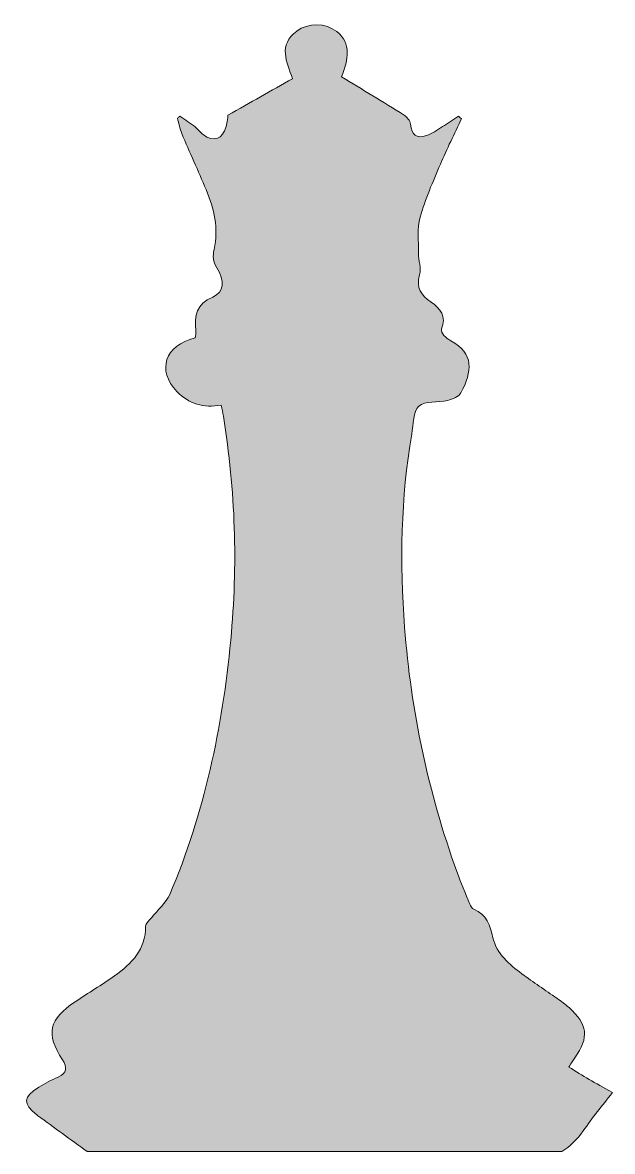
# Model space of a CAD drawing. Header units: inches. Extents: x 551 to 1539, y -1936 to -43.
import ezdxf

# ---------------------------------------------------------------- set-up
doc = ezdxf.new("R2010")
doc.units = ezdxf.units.IN
doc.header["$MEASUREMENT"] = 0
doc.layers.add('Layer 1', color=7, linetype='Continuous')

msp = doc.modelspace()

# ---------------------------------------------------------------- hatches: boundary and pattern name
at = {"layer": 'Layer 1', "true_color": 0xffffff}
h = msp.add_hatch(color=7, dxfattribs=at)
h.dxf.hatch_style = 2
edge = h.paths.add_edge_path()
edge.add_spline(control_points=[(576.3, -1876), (603.8, -1896), (631.2, -1916.2), (658.8, -1935.9), (658.8, -1935.9), (1454.7, -1935.9), (1454.7, -1935.9), (1468.2, -1927.7), (1480.1, -1916.5), (1490.7, -1901.2), (1505.4, -1880), (1522, -1860), (1539.5, -1837.1), (1523.6, -1828.3), (1511.9, -1821.9), (1500.4, -1815.2), (1489.1, -1808.7), (1478.1, -1801.7), (1466.2, -1794.4), (1471.1, -1787.2), (1473.6, -1783.1), (1476.4, -1779.2), (1500.7, -1744.5), (1498.3, -1722.8), (1466.7, -1694.8), (1460.3, -1689.1), (1453.4, -1684), (1446.4, -1679.1), (1426.9, -1665.4), (1406.8, -1652.4), (1387.8, -1638.1), (1366.6, -1622.2), (1345.3, -1604.9), (1339.2, -1577.9), (1334.4, -1556.8), (1328.8, -1538.7), (1307, -1529.8), (1304.2, -1528.7), (1302, -1524.5), (1300.6, -1521.3), (1293.1, -1503.2), (1285.4, -1485.2), (1278.7, -1466.8), (1230.8, -1334.3), (1201.7, -1197.7), (1191.1, -1057.2), (1182.8, -948.8), (1184.6, -840.7), (1203.1, -733.2), (1205.9, -717), (1205, -695.5), (1214.9, -686.5), (1225.4, -677), (1247.1, -680.6), (1263.4, -676.7), (1271.5, -674.7), (1282.2, -670.6), (1285.5, -664.3), (1304.4, -628.1), (1308.1, -598.1), (1268.4, -576.8), (1264.2, -574.5), (1260, -571.4), (1256.9, -567.8), (1254.5, -564.9), (1251.7, -559.6), (1252.9, -557), (1261.9, -535.9), (1250.9, -522.8), (1235.4, -512), (1219, -500.6), (1210, -488), (1216.1, -466.2), (1219.2, -455.1), (1214.4, -442), (1214.4, -429.8), (1214.5, -409.7), (1211.9, -388.6), (1217.1, -369.8), (1225.5, -339.4), (1238.6, -310.2), (1251, -281), (1261.9, -255.1), (1274.5, -229.9), (1286.3, -204.4), (1284.6, -203.1), (1282.9, -201.7), (1281.2, -200.4), (1272.3, -206.2), (1263.5, -212.2), (1254.4, -217.8), (1245.7, -223.2), (1237.2, -230), (1227.6, -232.8), (1209.9, -238.1), (1203.8, -232.1), (1201, -213.7), (1200.1, -208.1), (1195.2, -201.5), (1190.2, -198.4), (1155.4, -176.5), (1120, -155.4), (1085.4, -134.4), (1096.4, -104.7), (1102.8, -79), (1077.3, -58.4), (1059, -43.7), (1029.3, -43.3), (1010.2, -57.7), (979, -81), (993.1, -109.5), (1003.2, -137.4), (967.6, -157.6), (932.4, -177.5), (894.9, -198.8), (894.4, -202), (893.9, -210), (891.9, -217.7), (886.4, -239.1), (871.1, -244.4), (853.3, -231.1), (848.5, -227.5), (845, -222), (840.2, -218.4), (831.9, -212), (823, -206.3), (814.3, -200.4), (813, -201.5), (811.7, -202.5), (810.3, -203.6), (812.7, -212.2), (814.1, -221.2), (817.5, -229.3), (830.8, -260.8), (845.2, -291.8), (858.4, -323.4), (871.7, -355.5), (879.7, -388.8), (871.8, -423.6), (869.2, -435.2), (870.1, -444), (876.4, -454.4), (889.8, -476.3), (888.6, -495.4), (869.6, -503.5), (841.9, -515.4), (838.2, -534.7), (841.3, -559.9), (841.8, -563.9), (840.4, -568.1), (839.9, -571.9), (789.1, -584.5), (775.2, -626.1), (809.3, -661.8), (829.3, -682.7), (854.3, -690), (883.6, -684.7), (885, -691.5), (886.4, -697.4), (887.3, -703.3), (907.5, -827.9), (911.6, -952.9), (899.7, -1078.5), (885.7, -1225.5), (855.7, -1368.7), (797.4, -1504.9), (791.1, -1519.7), (777.1, -1531.2), (766.7, -1544.3), (763.2, -1548.8), (756.9, -1553.6), (756.9, -1558.2), (757.4, -1597.4), (733.6, -1621.2), (704.8, -1641.5), (683.4, -1656.7), (660.8, -1670.2), (639, -1684.9), (594.7, -1714.6), (589.3, -1738.5), (617.5, -1782.4), (625.8, -1795.4), (625.5, -1804.6), (610.2, -1811.4), (599.1, -1816.3), (588.1, -1821.9), (577.7, -1828.3), (551.2, -1844.7), (550.7, -1855.6), (574.9, -1874.9), (575.4, -1875.3), (575.8, -1875.7), (576.3, -1876)], knot_values=[0, 0, 0, 0, 1, 1, 1, 2, 2, 2, 3, 3, 3, 4, 4, 4, 5, 5, 5, 6, 6, 6, 7, 7, 7, 8, 8, 8, 9, 9, 9, 10, 10, 10, 11, 11, 11, 12, 12, 12, 13, 13, 13, 14, 14, 14, 15, 15, 15, 16, 16, 16, 17, 17, 17, 18, 18, 18, 19, 19, 19, 20, 20, 20, 21, 21, 21, 22, 22, 22, 23, 23, 23, 24, 24, 24, 25, 25, 25, 26, 26, 26, 27, 27, 27, 28, 28, 28, 29, 29, 29, 30, 30, 30, 31, 31, 31, 32, 32, 32, 33, 33, 33, 34, 34, 34, 35, 35, 35, 36, 36, 36, 37, 37, 37, 38, 38, 38, 39, 39, 39, 40, 40, 40, 41, 41, 41, 42, 42, 42, 43, 43, 43, 44, 44, 44, 45, 45, 45, 46, 46, 46, 47, 47, 47, 48, 48, 48, 49, 49, 49, 50, 50, 50, 51, 51, 51, 52, 52, 52, 53, 53, 53, 54, 54, 54, 55, 55, 55, 56, 56, 56, 57, 57, 57, 58, 58, 58, 59, 59, 59, 60, 60, 60, 61, 61, 61, 62, 62, 62, 63, 63, 63, 64, 64, 64, 64], degree=3, periodic=1)

# ---------------------------------------------------------------- linework, layer by layer
at = {"layer": 'Layer 1', "lineweight": 0}
msp.add_open_spline([(576.3, -1876), (603.8, -1896), (631.2, -1916.2), (658.8, -1935.9), (658.8, -1935.9), (1454.7, -1935.9), (1454.7, -1935.9), (1468.2, -1927.7), (1480.1, -1916.5), (1490.7, -1901.2), (1505.4, -1880), (1522, -1860), (1539.5, -1837.1), (1523.6, -1828.3), (1511.9, -1821.9), (1500.4, -1815.2), (1489.1, -1808.7), (1478.1, -1801.7), (1466.2, -1794.4), (1471.1, -1787.2), (1473.6, -1783.1), (1476.4, -1779.2), (1500.7, -1744.5), (1498.3, -1722.8), (1466.7, -1694.8), (1460.3, -1689.1), (1453.4, -1684), (1446.4, -1679.1), (1426.9, -1665.4), (1406.8, -1652.4), (1387.8, -1638.1), (1366.6, -1622.2), (1345.3, -1604.9), (1339.2, -1577.9), (1334.4, -1556.8), (1328.8, -1538.7), (1307, -1529.8), (1304.2, -1528.7), (1302, -1524.5), (1300.6, -1521.3), (1293.1, -1503.2), (1285.4, -1485.2), (1278.7, -1466.8), (1230.8, -1334.3), (1201.7, -1197.7), (1191.1, -1057.2), (1182.8, -948.8), (1184.6, -840.7), (1203.1, -733.2), (1205.9, -717), (1205, -695.5), (1214.9, -686.5), (1225.4, -677), (1247.1, -680.6), (1263.4, -676.7), (1271.5, -674.7), (1282.2, -670.6), (1285.5, -664.3), (1304.4, -628.1), (1308.1, -598.1), (1268.4, -576.8), (1264.2, -574.5), (1260, -571.4), (1256.9, -567.8), (1254.5, -564.9), (1251.7, -559.6), (1252.9, -557), (1261.9, -535.9), (1250.9, -522.8), (1235.4, -512), (1219, -500.6), (1210, -488), (1216.1, -466.2), (1219.2, -455.1), (1214.4, -442), (1214.4, -429.8), (1214.5, -409.7), (1211.9, -388.6), (1217.1, -369.8), (1225.5, -339.4), (1238.6, -310.2), (1251, -281), (1261.9, -255.1), (1274.5, -229.9), (1286.3, -204.4), (1284.6, -203.1), (1282.9, -201.7), (1281.2, -200.4), (1272.3, -206.2), (1263.5, -212.2), (1254.4, -217.8), (1245.7, -223.2), (1237.2, -230), (1227.6, -232.8), (1209.9, -238.1), (1203.8, -232.1), (1201, -213.7), (1200.1, -208.1), (1195.2, -201.5), (1190.2, -198.4), (1155.4, -176.5), (1120, -155.4), (1085.4, -134.4), (1096.4, -104.7), (1102.8, -79), (1077.3, -58.4), (1059, -43.7), (1029.3, -43.3), (1010.2, -57.7), (979, -81), (993.1, -109.5), (1003.2, -137.4), (967.6, -157.6), (932.4, -177.5), (894.9, -198.8), (894.4, -202), (893.9, -210), (891.9, -217.7), (886.4, -239.1), (871.1, -244.4), (853.3, -231.1), (848.5, -227.5), (845, -222), (840.2, -218.4), (831.9, -212), (823, -206.3), (814.3, -200.4), (813, -201.5), (811.7, -202.5), (810.3, -203.6), (812.7, -212.2), (814.1, -221.2), (817.5, -229.3), (830.8, -260.8), (845.2, -291.8), (858.4, -323.4), (871.7, -355.5), (879.7, -388.8), (871.8, -423.6), (869.2, -435.2), (870.1, -444), (876.4, -454.4), (889.8, -476.3), (888.6, -495.4), (869.6, -503.5), (841.9, -515.4), (838.2, -534.7), (841.3, -559.9), (841.8, -563.9), (840.4, -568.1), (839.9, -571.9), (789.1, -584.5), (775.2, -626.1), (809.3, -661.8), (829.3, -682.7), (854.3, -690), (883.6, -684.7), (885, -691.5), (886.4, -697.4), (887.3, -703.3), (907.5, -827.9), (911.6, -952.9), (899.7, -1078.5), (885.7, -1225.5), (855.7, -1368.7), (797.4, -1504.9), (791.1, -1519.7), (777.1, -1531.2), (766.7, -1544.3), (763.2, -1548.8), (756.9, -1553.6), (756.9, -1558.2), (757.4, -1597.4), (733.6, -1621.2), (704.8, -1641.5), (683.4, -1656.7), (660.8, -1670.2), (639, -1684.9), (594.7, -1714.6), (589.3, -1738.5), (617.5, -1782.4), (625.8, -1795.4), (625.5, -1804.6), (610.2, -1811.4), (599.1, -1816.3), (588.1, -1821.9), (577.7, -1828.3), (551.2, -1844.7), (550.7, -1855.6), (574.9, -1874.9), (575.4, -1875.3), (575.8, -1875.7), (576.3, -1876)], degree=3, knots=[0, 0, 0, 0, 1, 1, 1, 2, 2, 2, 3, 3, 3, 4, 4, 4, 5, 5, 5, 6, 6, 6, 7, 7, 7, 8, 8, 8, 9, 9, 9, 10, 10, 10, 11, 11, 11, 12, 12, 12, 13, 13, 13, 14, 14, 14, 15, 15, 15, 16, 16, 16, 17, 17, 17, 18, 18, 18, 19, 19, 19, 20, 20, 20, 21, 21, 21, 22, 22, 22, 23, 23, 23, 24, 24, 24, 25, 25, 25, 26, 26, 26, 27, 27, 27, 28, 28, 28, 29, 29, 29, 30, 30, 30, 31, 31, 31, 32, 32, 32, 33, 33, 33, 34, 34, 34, 35, 35, 35, 36, 36, 36, 37, 37, 37, 38, 38, 38, 39, 39, 39, 40, 40, 40, 41, 41, 41, 42, 42, 42, 43, 43, 43, 44, 44, 44, 45, 45, 45, 46, 46, 46, 47, 47, 47, 48, 48, 48, 49, 49, 49, 50, 50, 50, 51, 51, 51, 52, 52, 52, 53, 53, 53, 54, 54, 54, 55, 55, 55, 56, 56, 56, 57, 57, 57, 58, 58, 58, 59, 59, 59, 60, 60, 60, 61, 61, 61, 62, 62, 62, 63, 63, 63, 64, 64, 64, 64], dxfattribs=at)

doc.saveas('drawing.dxf')
